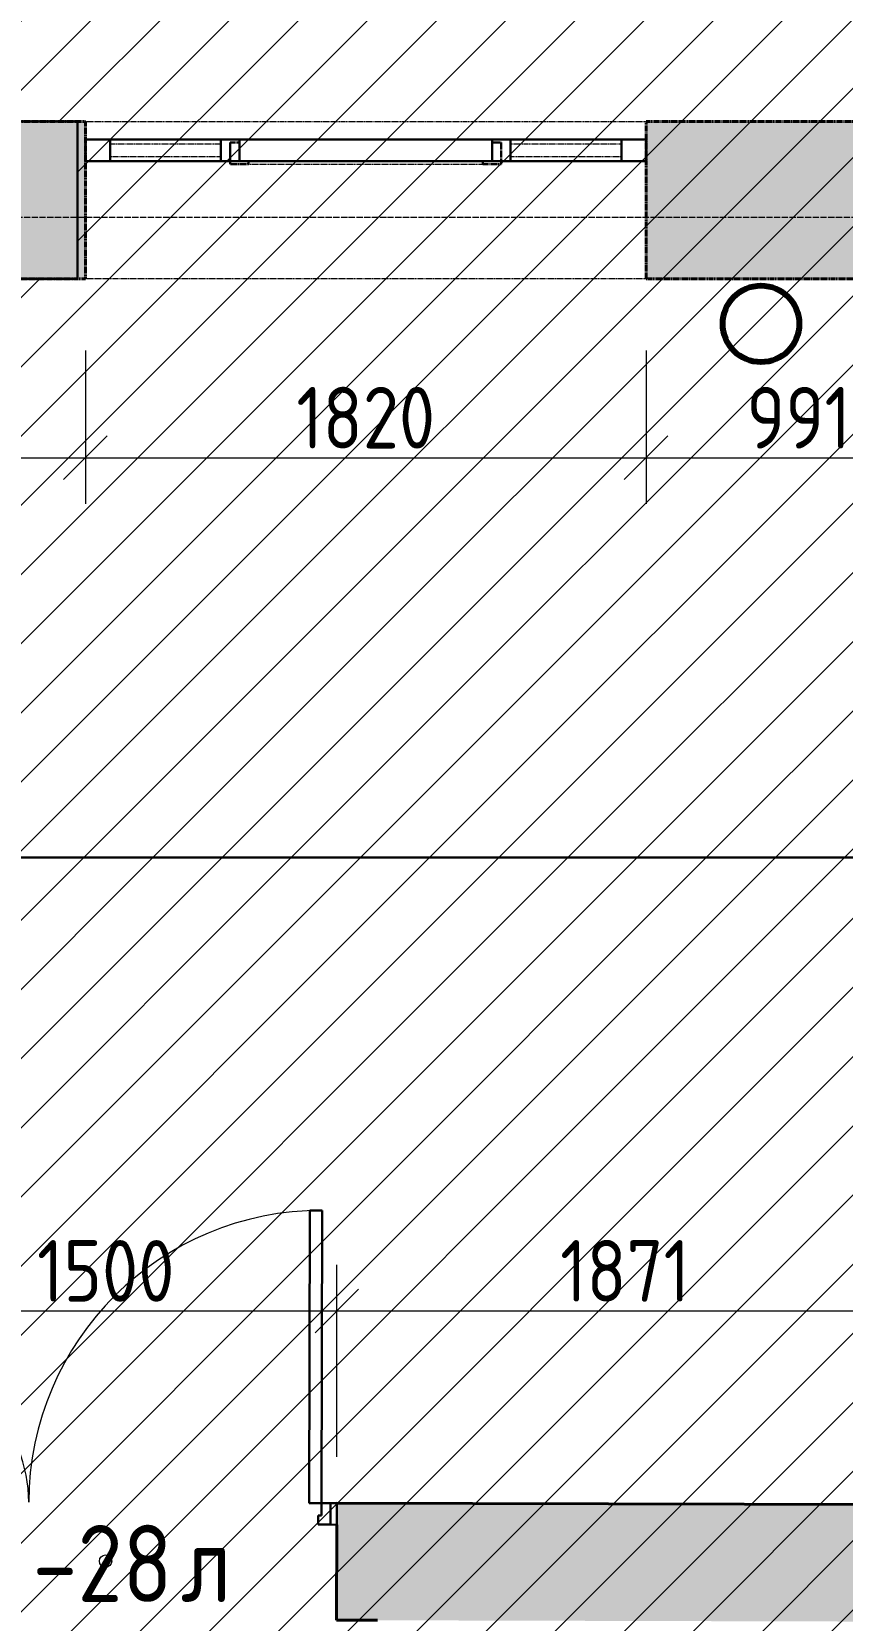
# Model space of a CAD drawing. Header units: millimetres. Extents: x -11886 to 379896, y -8130 to 47743.
# Drawn here: x 336894 to 339525, y 8853 to 14008 of the extents above; entities that cross this region are included whole.
import ezdxf

# ---------------------------------------------------------------- set-up
doc = ezdxf.new("R2010")
doc.units = ezdxf.units.MM
for name, pattern in [('ADSK_Линия сетки', [25, 20, -2.5, 0, -2.5]), ('ADSK_Сверху', [4.5, 3, -1.5]), ('ADSK_Снесено', [4.5, 3, -1.5])]:
    doc.linetypes.add(name, pattern=pattern)
for name, color, linetype, lineweight, true_color in [('_ Окна', 5, 'Continuous', 30, 0x0000ff), ('Витраж', 5, 'Continuous', 18, 0x0000ff), ('Двери', 5, 'Continuous', 18, 0x0000ff), ('Окна', 5, 'Continuous', 18, 0x0000ff), ('Панели витража', 5, 'Continuous', 18, 0x0000ff), ('планы со стояками отопление_dwg', 7, 'Continuous', 9, 0x767676), ('Стены внутренние', 5, 'Continuous', 18, 0x0000ff), ('Стены наружные', 1, 'ADSK_Снесено', 18, 0xff0000)]:
    doc.layers.add(name, color=color, linetype=linetype, lineweight=lineweight, true_color=true_color)
for name, color, linetype, lineweight in [('Марки дверей', 7, 'Continuous', 20), ('Оси', 7, 'Continuous', 9), ('Размеры', 7, 'Continuous', 9), ('стояки', 7, 'Continuous', 9)]:
    doc.layers.add(name, color=color, linetype=linetype, lineweight=lineweight)
doc.styles.add('GOST Common_1', font='GOST_Common.ttf', dxfattribs={"width": 0.9, "height": 200})
doc.styles.add('GOST Common_2', font='GOST_Common.ttf', dxfattribs={"width": 0.9, "height": 250})
doc.dimstyles.new('ADSK_Основной_2_мм_Округление_до_1_мм', dxfattribs={"dimscale": 304.8, "dimtxt": 201.142999, "dimasz": 0.463911, "dimexe": 0.492126, "dimexo": 0.492126, "dimgap": 0.098425, "dimtad": 1, "dimdec": 0, "dimdsep": 46, "dimtxsty": 'GOST Common_1', "dimblk1": 'OBLIQUE', "dimblk2": 'OBLIQUE', "dimsah": 1, "dimcen": 0.09, "dimdle": 0.492126, "dimazin": 2, "dimtfac": 1, "dimtdec": 4, "dimtix": 1, "dimtmove": 0, "dimatfit": 3, "dimfxl": 1, "dimtvp": 1, "dimtolj": 1, "dimtzin": 0, "dimlwd": 20, "dimlwe": 20, "dimarcsym": 2})
pattern_1 = [(45, (322754.53, 85026.59), (-112.2532, 112.2532), [])]

# ---------------------------------------------------------------- blocks, each defined once
blk = doc.blocks.new('Системная панель - _AR_Стекло_40мм_привязка по центру-1463982-04 План 4-го этажа')
at = {"layer": 'Панели витража', "color": 161, "linetype": 'ADSK_Сверху', "true_color": 0xaaaaff}
for p, q in [((180, 20), (-180, 20)), ((-180, -20), (-180, 20)), ((180, 20), (180, -20)), ((-180, -20), (180, -20))]:
    blk.add_line(p, q, dxfattribs=at)
blk = doc.blocks.new('Прямоугольный импост - 70х20_60мм-1225109-04 План 4-го этажа')
at = {"layer": 'Витраж', "color": 161, "linetype": 'ADSK_Сверху', "true_color": 0xaaaaff}
for p, q in [((39704.5, 2327.2), (39704.5, 2257.2)), ((39784.5, 2327.2), (39704.5, 2327.2)), ((40174.5, 2327.2), (40144.5, 2327.2)), ((39784.5, 2257.2), (39704.5, 2257.2)), ((40174.5, 2257.2), (40144.5, 2257.2))]:
    blk.add_line(p, q, dxfattribs=at)
blk = doc.blocks.new('Прямоугольный импост - 70х20_60мм-1236811-04 План 4-го этажа')
at = {"layer": 'Витраж', "color": 161, "linetype": 'ADSK_Сверху', "true_color": 0xaaaaff}
for p, q in [((-80, 35), (0, 35)), ((0, 35), (0, -35)), ((0, -35), (-80, -35))]:
    blk.add_line(p, q, dxfattribs=at)
blk = doc.blocks.new('Прямоугольный импост - 70х20_60мм-1236812-04 План 4-го этажа')
at = {"layer": 'Витраж', "color": 161, "linetype": 'ADSK_Сверху', "true_color": 0xaaaaff}
for p, q in [((0, 35), (-80, 35)), ((0, -35), (0, 35)), ((-80, -35), (0, -35))]:
    blk.add_line(p, q, dxfattribs=at)
blk = doc.blocks.new('Прямоугольный импост - 70х20_60мм-1225111-04 План 4-го этажа')
at = {"layer": 'Витраж', "color": 161, "linetype": 'ADSK_Сверху', "true_color": 0xaaaaff}
for p, q in [((40204.5, 2327.2), (40174.5, 2327.2)), ((41054.5, 2327.2), (41024.5, 2327.2)), ((40204.5, 2257.2), (40174.5, 2257.2)), ((41054.5, 2257.2), (41024.5, 2257.2))]:
    blk.add_line(p, q, dxfattribs=at)
blk = doc.blocks.new('Витраж-тент со смещением вовне - 60мм 30 сдвиг-1466982-04 План 4-го этажа')
at = {"layer": '_ Окна', "color": 161, "linetype": 'ADSK_Сверху', "true_color": 0xaaaaff}
for p, q in [((-440, 25), (-440, -45)), ((-440, 25), (-410, 25)), ((-440, -45), (-440, 25)), ((440, 25), (410, 25)), ((440, -45), (440, 25)), ((440, -45), (440, 25)), ((-380, -45), (-440, -45)), ((-380, -35), (-380, -45)), ((380, -35), (380, -45)), ((380, -45), (440, -45))]:
    blk.add_line(p, q, dxfattribs=at)
at = {"layer": 'Окна', "color": 161, "linetype": 'ADSK_Сверху', "true_color": 0xaaaaff}
blk.add_line((-380, -45), (380, -45), dxfattribs=at)
blk = doc.blocks.new('Прямоугольный импост - 70х20_60мм-1225113-04 План 4-го этажа')
at = {"layer": 'Витраж', "color": 161, "linetype": 'ADSK_Сверху', "true_color": 0xaaaaff}
for p, q in [((41084.5, 2327.2), (41054.5, 2327.2)), ((41524.5, 2327.2), (41444.5, 2327.2)), ((41524.5, 2257.2), (41524.5, 2327.2)), ((41084.5, 2257.2), (41054.5, 2257.2)), ((41524.5, 2257.2), (41444.5, 2257.2))]:
    blk.add_line(p, q, dxfattribs=at)
blk = doc.blocks.new('Прямоугольный импост - 70х60мм-1236807-04 План 4-го этажа')
at = {"layer": 'Витраж', "color": 161, "linetype": 'ADSK_Сверху', "true_color": 0xaaaaff}
for p, q in [((-30, 35), (30, 35)), ((30, -35), (-30, -35))]:
    blk.add_line(p, q, dxfattribs=at)
blk = doc.blocks.new('Прямоугольный импост - 70х60мм-1225009-04 План 4-го этажа')
at = {"layer": 'Витраж', "color": 161, "linetype": 'ADSK_Сверху', "true_color": 0xaaaaff}
for p, q in [((39784.5, 2327.2), (39784.5, 2312.2)), ((40144.5, 2327.2), (39784.5, 2327.2)), ((40144.5, 2312.2), (40144.5, 2327.2)), ((39784.5, 2272.2), (39784.5, 2257.2)), ((40144.5, 2257.2), (40144.5, 2272.2)), ((40144.5, 2257.2), (39784.5, 2257.2))]:
    blk.add_line(p, q, dxfattribs=at)
blk = doc.blocks.new('Прямоугольный импост - 70х60мм-1242018-04 План 4-го этажа')
at = {"layer": 'Витраж', "color": 161, "linetype": 'ADSK_Сверху', "true_color": 0xaaaaff}
for p, q in [((40204.5, 2327.2), (40204.5, 2257.2)), ((41024.5, 2327.2), (40204.5, 2327.2)), ((41024.5, 2257.2), (41024.5, 2327.2)), ((41024.5, 2257.2), (40204.5, 2257.2))]:
    blk.add_line(p, q, dxfattribs=at)
blk = doc.blocks.new('Прямоугольный импост - 70х20_60мм-V108-04 План 4-го этажа')
at = {"layer": 'Витраж', "lineweight": 30}
for p, q in [((-80, 35), (0, 35)), ((-80, -35), (-80, 35)), ((0, 35), (0, -35)), ((0, -35), (-80, -35))]:
    blk.add_line(p, q, dxfattribs=at)
blk = doc.blocks.new('Прямоугольный импост - 70х20_60мм-V109-04 План 4-го этажа')
at = {"layer": 'Витраж', "lineweight": 30}
for p, q in [((0, 35), (-80, 35)), ((-80, 35), (-80, -35)), ((0, -35), (0, 35)), ((-80, -35), (0, -35))]:
    blk.add_line(p, q, dxfattribs=at)
blk = doc.blocks.new('Прямоугольный импост - 70х60мм-V110-04 План 4-го этажа')
at = {"layer": 'Витраж', "lineweight": 30}
for p, q in [((-30, 35), (30, 35)), ((-30, -35), (-30, 35)), ((30, 35), (30, -35)), ((30, -35), (-30, -35))]:
    blk.add_line(p, q, dxfattribs=at)
blk = doc.blocks.new('Прямоугольный импост - 70х60мм-V111-04 План 4-го этажа')
at = {"layer": 'Витраж', "lineweight": 30}
for p, q in [((14753.3, 13508.6), (14393.3, 13508.6)), ((14393.3, 13508.6), (14393.3, 13438.6)), ((14753.3, 13438.6), (14753.3, 13508.6)), ((14393.3, 13438.6), (14753.3, 13438.6))]:
    blk.add_line(p, q, dxfattribs=at)
blk = doc.blocks.new('Прямоугольный импост - 70х60мм-V112-04 План 4-го этажа')
at = {"layer": 'Витраж', "lineweight": 30}
for p, q in [((15633.3, 13508.6), (14813.3, 13508.6)), ((14813.3, 13508.6), (14813.3, 13438.6)), ((15633.3, 13438.6), (15633.3, 13508.6)), ((14813.3, 13438.6), (15633.3, 13438.6))]:
    blk.add_line(p, q, dxfattribs=at)
blk = doc.blocks.new('AC_Дверь_Двупольная - Д-28л 1500х2200h-2039724-04 План 4-го этажа')
at = {"layer": 'Двери', "lineweight": 30}
for p, q in [((700, 1140), (660, 1140)), ((660, 1140), (660, 190)), ((700, 190), (700, 1140)), ((-700, 640), (-660, 640)), ((-700, 190), (-700, 640)), ((-660, 640), (-660, 190)), ((-750, 190), (-730, 190)), ((-750, 120), (-750, 190)), ((-730, 190), (-700, 190)), ((-730, 120), (-730, 190)), ((-730, 190), (-730, 120)), ((-660, 190), (-700, 190)), ((-700, 190), (-700, 150)), ((660, 190), (700, 190)), ((730, 190), (700, 190)), ((700, 190), (700, 150)), ((730, 120), (730, 190)), ((750, 190), (730, 190)), ((730, 190), (730, 120)), ((750, 120), (750, 190)), ((-730, 120), (-750, 120)), ((-690, 120), (-730, 120)), ((-700, 150), (-690, 150)), ((-690, 150), (-690, 120)), ((700, 150), (690, 150)), ((690, 150), (690, 120)), ((690, 120), (730, 120)), ((730, 120), (750, 120))]:
    blk.add_line(p, q, dxfattribs=at)
at = {"layer": 'Двери'}
for centre, radius, start, end in [((700, 190), 950, 90, 180), ((-700, 190), 450, 360, 90)]:
    blk.add_arc(centre, radius, start, end, dxfattribs=at)
blk = doc.blocks.new('планы со стояками отопление_dwg-1484427-04 План 4-го этажа')
at = {"layer": 'стояки', "color": 246, "lineweight": 80, "true_color": 0x7f001f}
blk.add_circle((186995.5, 422818.8), 124.3, dxfattribs=at)
blk = doc.blocks.new('ADSK_Марка_Дверь - Типоразмер_ADSK_Марка-58376-04 План 4-го этажа')
at = {"layer": 'Марки дверей', "lineweight": 9}
blk.add_circle((0, 0), 0.2, dxfattribs=at)
blk = doc.blocks.new('_Oblique')
at = {"color": 0, "linetype": 'ByBlock', "lineweight": -2}
blk.add_line((-0.5, -0.5), (0.5, 0.5), dxfattribs=at)
blk = doc.blocks.new('*D2963')
at = {"layer": 'Defpoints', "color": 0, "transparency": 16777216}
for p in [(337067.9, 13123.6), (335179.7, 12743.8), (337067.9, 12625.6)]:
    blk.add_point(p, dxfattribs=at)
at = {"layer": 'Размеры', "color": 0, "lineweight": 20, "transparency": 16777216}
for p, q in [((337067.9, 12973.6), (337067.9, 12475.6)), ((335029.7, 12625.6), (337217.9, 12625.6)), ((335179.7, 12593.8), (335179.7, 12475.6))]:
    blk.add_line(p, q, dxfattribs=at)
at = {"layer": 'Размеры', "color": 0, "lineweight": 20, "transparency": 16777216, "xscale": 141.4, "yscale": 141.4, "zscale": 141.4, "rotation": 180}
blk.add_blockref('_Oblique', (335179.7, 12625.6), dxfattribs=at)
at = {"layer": 'Размеры', "color": 0, "lineweight": 20, "transparency": 16777216, "xscale": 141.4, "yscale": 141.4, "zscale": 141.4}
blk.add_blockref('_Oblique', (337067.9, 12625.6), dxfattribs=at)
at = {"layer": 'Размеры', "color": 0, "lineweight": 20, "transparency": 16777216, "insert": (336123.8, 12755.6), "char_height": 200, "width": 560.473, "attachment_point": 5, "style": 'GOST Common_1'}
blk.add_mtext('\\A1;1888', dxfattribs=at)
blk = doc.blocks.new('*D2964')
at = {"layer": 'Defpoints', "color": 0, "transparency": 16777216}
for p in [(337067.9, 13123.6), (338887.9, 13123.6), (338887.9, 12625.6)]:
    blk.add_point(p, dxfattribs=at)
at = {"layer": 'Размеры', "color": 0, "lineweight": 20, "transparency": 16777216}
for p, q in [((337067.9, 12973.6), (337067.9, 12475.6)), ((338887.9, 12973.6), (338887.9, 12475.6)), ((336917.9, 12625.6), (339037.9, 12625.6))]:
    blk.add_line(p, q, dxfattribs=at)
at = {"layer": 'Размеры', "color": 0, "lineweight": 20, "transparency": 16777216, "xscale": 141.4, "yscale": 141.4, "zscale": 141.4, "rotation": 180}
blk.add_blockref('_Oblique', (337067.9, 12625.6), dxfattribs=at)
at = {"layer": 'Размеры', "color": 0, "lineweight": 20, "transparency": 16777216, "xscale": 141.4, "yscale": 141.4, "zscale": 141.4}
blk.add_blockref('_Oblique', (338887.9, 12625.6), dxfattribs=at)
at = {"layer": 'Размеры', "color": 0, "lineweight": 20, "transparency": 16777216, "insert": (337977.9, 12755.6), "char_height": 200, "width": 560.473, "attachment_point": 5, "style": 'GOST Common_1'}
blk.add_mtext('\\A1;1820', dxfattribs=at)
blk = doc.blocks.new('*D2965')
at = {"layer": 'Defpoints', "color": 0, "transparency": 16777216}
for p in [(338887.9, 13123.6), (339878.9, 13108.5), (339878.9, 12625.6)]:
    blk.add_point(p, dxfattribs=at)
at = {"layer": 'Размеры', "color": 0, "lineweight": 20, "transparency": 16777216}
for p, q in [((338887.9, 12973.6), (338887.9, 12475.6)), ((339878.9, 12958.5), (339878.9, 12475.6)), ((338737.9, 12625.6), (340028.9, 12625.6))]:
    blk.add_line(p, q, dxfattribs=at)
at = {"layer": 'Размеры', "color": 0, "lineweight": 20, "transparency": 16777216, "xscale": 141.4, "yscale": 141.4, "zscale": 141.4, "rotation": 180}
blk.add_blockref('_Oblique', (338887.9, 12625.6), dxfattribs=at)
at = {"layer": 'Размеры', "color": 0, "lineweight": 20, "transparency": 16777216, "xscale": 141.4, "yscale": 141.4, "zscale": 141.4}
blk.add_blockref('_Oblique', (339878.9, 12625.6), dxfattribs=at)
at = {"layer": 'Размеры', "color": 0, "lineweight": 20, "transparency": 16777216, "insert": (339383.4, 12755.6), "char_height": 200, "width": 409.104, "attachment_point": 5, "style": 'GOST Common_1'}
blk.add_mtext('\\A1;991', dxfattribs=at)
blk = doc.blocks.new('*D2998')
at = {"layer": 'Defpoints', "color": 0, "transparency": 16777216}
for p in [(337884, 9856.5), (336384, 9236.7), (337884, 9232.8)]:
    blk.add_point(p, dxfattribs=at)
at = {"layer": 'Размеры', "color": 0, "lineweight": 20, "transparency": 16777216}
for p, q in [((336384, 9386.7), (336384, 10006.5)), ((337884, 9382.8), (337884, 10006.5)), ((336234, 9856.5), (338034, 9856.5))]:
    blk.add_line(p, q, dxfattribs=at)
at = {"layer": 'Размеры', "color": 0, "lineweight": 20, "transparency": 16777216, "xscale": 141.4, "yscale": 141.4, "zscale": 141.4, "rotation": 180}
blk.add_blockref('_Oblique', (336384, 9856.5), dxfattribs=at)
at = {"layer": 'Размеры', "color": 0, "lineweight": 20, "transparency": 16777216, "xscale": 141.4, "yscale": 141.4, "zscale": 141.4}
blk.add_blockref('_Oblique', (337884, 9856.5), dxfattribs=at)
at = {"layer": 'Размеры', "color": 0, "lineweight": 20, "transparency": 16777216, "insert": (337134, 9986.5), "char_height": 200, "width": 560.473, "attachment_point": 5, "style": 'GOST Common_1'}
blk.add_mtext('\\A1;1500', dxfattribs=at)
blk = doc.blocks.new('*D2999')
at = {"layer": 'Defpoints', "color": 0, "transparency": 16777216}
for p in [(339755.4, 9856.5), (337884, 9232.8), (339755.4, 9217)]:
    blk.add_point(p, dxfattribs=at)
at = {"layer": 'Размеры', "color": 0, "lineweight": 20, "transparency": 16777216}
for p, q in [((337884, 9382.8), (337884, 10006.5)), ((339755.4, 9367), (339755.4, 10006.5)), ((337734, 9856.5), (339905.4, 9856.5))]:
    blk.add_line(p, q, dxfattribs=at)
at = {"layer": 'Размеры', "color": 0, "lineweight": 20, "transparency": 16777216, "xscale": 141.4, "yscale": 141.4, "zscale": 141.4, "rotation": 180}
blk.add_blockref('_Oblique', (337884, 9856.5), dxfattribs=at)
at = {"layer": 'Размеры', "color": 0, "lineweight": 20, "transparency": 16777216, "xscale": 141.4, "yscale": 141.4, "zscale": 141.4}
blk.add_blockref('_Oblique', (339755.4, 9856.5), dxfattribs=at)
at = {"layer": 'Размеры', "color": 0, "lineweight": 20, "transparency": 16777216, "insert": (338819.7, 9986.5), "char_height": 200, "width": 515.472, "attachment_point": 5, "style": 'GOST Common_1'}
blk.add_mtext('\\A1;1871', dxfattribs=at)

msp = doc.modelspace()

# ---------------------------------------------------------------- hatches: boundary and pattern name
at = {"lineweight": 13, "true_color": 0x636466, "transparency": 33554559}
h = msp.add_hatch(dxfattribs=at)
h.set_pattern_fill('ANSI31', color=251, scale=50)
h.set_pattern_definition(pattern_1)
h.paths.add_polyline_path([(372687.94, 8682.3), (378968.48, 8682.3), (378787.15, 43909.21), (368787.75, 43909.21), (368787.75, 21084.06), (369474.39, 21054.57), (369476.21, 11328.12), (323525.66, 11328.12), (323525.66, 8679.25), (323045.03, 8679.25), (323045.03, 456.79), (331027.53, 422.02), (331027.53, 2336.48), (341727.18, 2336.48), (341727.18, -2582.57), (354090.93, -2582.57), (354090.93, 2335.74), (364791.47, 2256.79), (364791.47, 300.23), (372687.94, 300.23)])
h = msp.add_hatch(dxfattribs=at)
h.set_pattern_fill('ANSI31', color=251, scale=50)
h.set_pattern_definition(pattern_1)
h.paths.add_polyline_path([(354071.55, 43675.13), (341210.37, 43675.13), (341210.37, 21068.63), (334059.77, 21068.63), (334055.85, 13720.18), (337042.11, 13716.63), (337042.11, 13206.63), (335179.7, 13206.63), (335179.7, 11328.12), (358547.3, 11328.12), (358547.3, 13716.63), (361496.44, 13716.63), (361484.24, 21084.06), (354071.55, 21084.06)])
at = {"layer": 'Стены внутренние', "true_color": 0xc0c0c0}
h = msp.add_hatch(color=9, dxfattribs=at)
h.paths.add_polyline_path([(339754.4, 8847.83), (339754.4, 9227.83), (337884, 9232.77), (337882.99, 8852.77), (339364.09, 8848.86)])
h.paths.add_polyline_path([(336383, 8856.74), (336383.82, 9236.74), (330887.56, 9251.26), (330888.3, 8871.26), (332865.38, 8866.03)])
at = {"layer": 'Стены наружные', "true_color": 0xc0c0c0}
h = msp.add_hatch(color=9, dxfattribs=at)
h.paths.add_polyline_path([(359233.11, 13206.63), (362006.44, 13206.63), (362006.44, 13716.63), (358546.28, 13716.63), (358546.28, 13206.63), (358680.01, 13206.63)])
h.paths.add_polyline_path([(356726.28, 13206.63), (356726.28, 13716.63), (355721.33, 13716.63), (355721.33, 13206.63)])
h.paths.add_polyline_path([(353901.33, 13206.63), (353901.33, 13716.63), (352934.34, 13716.63), (352934.34, 13206.63), (353757.23, 13206.63)])
h.paths.add_polyline_path([(350132.4, 13206.63), (351114.34, 13206.63), (351114.34, 13716.63), (350132.4, 13716.63), (350132.4, 13238.49)])
h.paths.add_polyline_path([(347306.9, 13206.63), (348312.4, 13206.63), (348312.4, 13716.63), (347306.9, 13716.63), (347306.9, 13300.08)])
h.paths.add_polyline_path([(344513.2, 13206.63), (345486.9, 13206.63), (345486.9, 13716.63), (344513.2, 13716.63), (344513.2, 13287.51)])
h.paths.add_polyline_path([(341698.91, 13206.63), (342693.2, 13206.63), (342693.2, 13716.63), (341698.91, 13716.63), (341698.91, 13274.85)])
h.paths.add_polyline_path([(339878.91, 13206.63), (339878.91, 13716.63), (338887.86, 13716.63), (338887.86, 13206.63), (339034.34, 13206.63)])
h.paths.add_polyline_path([(335079.7, 13206.63), (337067.86, 13206.63), (337067.86, 13716.63), (333611.85, 13716.63), (333611.85, 13206.63), (334528.98, 13206.63)])

# ---------------------------------------------------------------- linework, layer by layer
at = {"color": 251, "lineweight": 30, "true_color": 0x636466}
msp.add_lwpolyline([(334059.77, 21068.63), (334055.85, 13720.18), (337042.11, 13716.63), (337042.11, 13206.63), (335179.7, 13206.63), (335179.7, 11328.12), (358547.3, 11328.12), (358547.3, 13716.63), (361496.44, 13716.63), (361484.24, 21084.06), (354071.55, 21084.06), (354071.55, 43675.13), (341210.37, 43675.13), (341210.37, 21068.63), (334059.77, 21068.63)], dxfattribs=at)
at = {"layer": 'Оси', "linetype": 'ADSK_Линия сетки'}
msp.add_line((311668.31, 13406.79), (379896.25, 13406.79), dxfattribs=at)
at = {"layer": 'Стены внутренние', "color": 18, "lineweight": 40, "true_color": 0x000000}
for p, q in [((339755.4, 9227.82), (337884, 9232.77)), ((337883.81, 9162.77), (337882.99, 8852.77)), ((337882.99, 8852.77), (338015.93, 8852.42))]:
    msp.add_line(p, q, dxfattribs=at)
at = {"layer": 'Стены наружные', "color": 18, "lineweight": 40, "true_color": 0x000000}
for p, q in [((337067.86, 13716.63), (334121.85, 13716.63)), ((337067.86, 13206.63), (337067.86, 13716.63)), ((339878.91, 13716.63), (338887.86, 13716.63)), ((338887.86, 13716.63), (338887.86, 13206.63)), ((335179.7, 13206.63), (337067.86, 13206.63)), ((338887.86, 13206.63), (339878.91, 13206.63))]:
    msp.add_line(p, q, dxfattribs=at)
at = {"layer": 'Стены наружные', "color": 18, "true_color": 0x000000}
for p, q in [((337067.86, 13716.63), (338887.86, 13716.63)), ((338887.86, 13206.63), (337067.86, 13206.63))]:
    msp.add_line(p, q, dxfattribs=at)

# ---------------------------------------------------------------- block references
at = {"layer": '_ Окна', "color": 161, "linetype": 'ADSK_Сверху', "true_color": 0xaaaaff}
msp.add_blockref('Витраж-тент со смещением вовне - 60мм 30 сдвиг-1466982-04 План 4-го этажа', (337977.86, 13623.64), dxfattribs=at)
at = {"layer": 'Витраж', "color": 161, "linetype": 'ADSK_Сверху', "true_color": 0xaaaaff, "rotation": 180}
for name, p in [('Прямоугольный импост - 70х20_60мм-1236812-04 План 4-го этажа', (337067.86, 13623.64)), ('Прямоугольный импост - 70х20_60мм-1225113-04 План 4-го этажа', (378592.31, 15915.79)), ('Прямоугольный импост - 70х60мм-1225009-04 План 4-го этажа', (377292.31, 15915.79)), ('Прямоугольный импост - 70х20_60мм-1225111-04 План 4-го этажа', (378592.31, 15915.79)), ('Прямоугольный импост - 70х60мм-1242018-04 План 4-го этажа', (378592.31, 15915.79)), ('Прямоугольный импост - 70х20_60мм-1225109-04 План 4-го этажа', (378592.31, 15915.79)), ('Прямоугольный импост - 70х60мм-1225009-04 План 4-го этажа', (378592.31, 15915.79))]:
    msp.add_blockref(name, p, dxfattribs=at)
at = {"layer": 'Витраж', "rotation": 180}
msp.add_blockref('Прямоугольный импост - 70х20_60мм-V109-04 План 4-го этажа', (337067.86, 13623.64), dxfattribs=at)
at = {"layer": 'Витраж'}
for name, p in [('Прямоугольный импост - 70х60мм-V111-04 План 4-го этажа', (322754.53, 150)), ('Прямоугольный импост - 70х60мм-V112-04 План 4-го этажа', (322754.53, 150)), ('Прямоугольный импост - 70х60мм-V111-04 План 4-го этажа', (324054.53, 150))]:
    msp.add_blockref(name, p, dxfattribs=at)
at = {"layer": 'Витраж', "color": 161, "linetype": 'ADSK_Сверху', "true_color": 0xaaaaff, "extrusion": (0, 0, -1), "rotation": 180}
for name, p in [('Прямоугольный импост - 70х60мм-1236807-04 План 4-го этажа', (-337537.86, 13623.64)), ('Прямоугольный импост - 70х60мм-1236807-04 План 4-го этажа', (-338417.86, 13623.64)), ('Прямоугольный импост - 70х20_60мм-1236811-04 План 4-го этажа', (-338887.86, 13623.64))]:
    msp.add_blockref(name, p, dxfattribs=at)
at = {"layer": 'Витраж', "extrusion": (0, 0, -1), "rotation": 180}
for name, p in [('Прямоугольный импост - 70х60мм-V110-04 План 4-го этажа', (-337537.86, 13623.64)), ('Прямоугольный импост - 70х60мм-V110-04 План 4-го этажа', (-338417.86, 13623.64)), ('Прямоугольный импост - 70х20_60мм-V108-04 План 4-го этажа', (-338887.86, 13623.64))]:
    msp.add_blockref(name, p, dxfattribs=at)
at = {"layer": 'Двери', "rotation": 359.8485505277052}
msp.add_blockref('AC_Дверь_Двупольная - Д-28л 1500х2200h-2039724-04 План 4-го этажа', (337133.5, 9044.75), dxfattribs=at)
at = {"layer": 'Марки дверей', "xscale": 99.99999999999993, "yscale": 99.99999999999993, "zscale": 99.99999999999993}
msp.add_blockref('ADSK_Марка_Дверь - Типоразмер_ADSK_Марка-58376-04 План 4-го этажа', (337133.5, 9044.75), dxfattribs=at)
at = {"layer": 'Панели витража', "color": 161, "linetype": 'ADSK_Сверху', "true_color": 0xaaaaff}
for p in [(337327.86, 13623.64), (338627.86, 13623.64)]:
    msp.add_blockref('Системная панель - _AR_Стекло_40мм_привязка по центру-1463982-04 План 4-го этажа', p, dxfattribs=at)
at = {"layer": 'планы со стояками отопление_dwg', "color": 6, "true_color": 0xff00ff}
msp.add_blockref('планы со стояками отопление_dwg-1484427-04 План 4-го этажа', (152265.33, -409758.64), dxfattribs=at)

# ---------------------------------------------------------------- texts
at = {"layer": 'Марки дверей', "lineweight": 9, "char_height": 250, "attachment_point": 1, "style": 'GOST Common_2'}
for s, insert, width in [('-28', (336896.07, 9161.77), 584.4302), ('\\fGOST Common|b0|i0|c204|p34|;\\W.9;л', (337378.28, 9161.77), 194.8101)]:
    msp.add_mtext(s, dxfattribs=dict(at, insert=insert, width=width))

# ---------------------------------------------------------------- dimensions: what is measured, and where the dimension line sits
at = {"layer": 'Размеры', "lineweight": 20}
for base, p1, p2, override, picture, middle in [((337067.86, 12625.64), (335179.7, 12743.84), (337067.86, 13123.64), {"dimpost": '<>', "dimfxl": 1925.979345}, '*D2963', (336123.78, 12755.64)), ((338887.86, 12625.64), (337067.86, 13123.64), (338887.86, 13123.64), {"dimpost": '<>', "dimfxl": 1820}, '*D2964', (337977.86, 12755.64)), ((339878.91, 12625.64), (338887.86, 13123.64), (339878.91, 13108.46), {"dimpost": '<>', "dimfxl": 991.168663}, '*D2965', (339383.39, 12755.64)), ((337884, 9856.55), (336384, 9236.74), (337884, 9232.77), {"dimpost": '<>', "dimfxl": 1500}, '*D2998', (337134, 9986.55)), ((339755.4, 9856.55), (337884, 9232.77), (339755.4, 9217.03), {"dimpost": '<>', "dimfxl": 1871.468819}, '*D2999', (338819.7, 9986.55))]:
    dim = msp.add_linear_dim(base=base, p1=p1, p2=p2, dimstyle='ADSK_Основной_2_мм_Округление_до_1_мм', override=override, dxfattribs=at)
    dim.commit()
    dim.dimension.update_dxf_attribs({"geometry": picture, "text_midpoint": middle})

doc.saveas('drawing.dxf')
